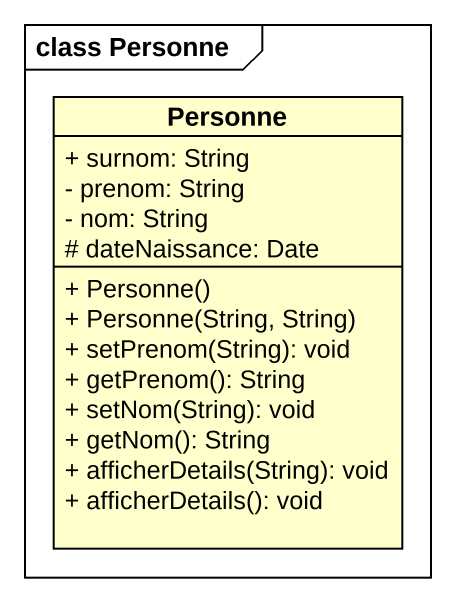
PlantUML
@startuml
mainframe class Personne
hide circle
hide empty members
skinparam classAttributeIconSize 0
class Personne {
  + surnom: String
  - prenom: String
  - nom: String
  # dateNaissance: Date
  + Personne()
  + Personne(String, String)
  + setPrenom(String): void
  + getPrenom(): String
  + setNom(String): void
  + getNom(): String
  + afficherDetails(String): void
  + afficherDetails(): void
}
@enduml
